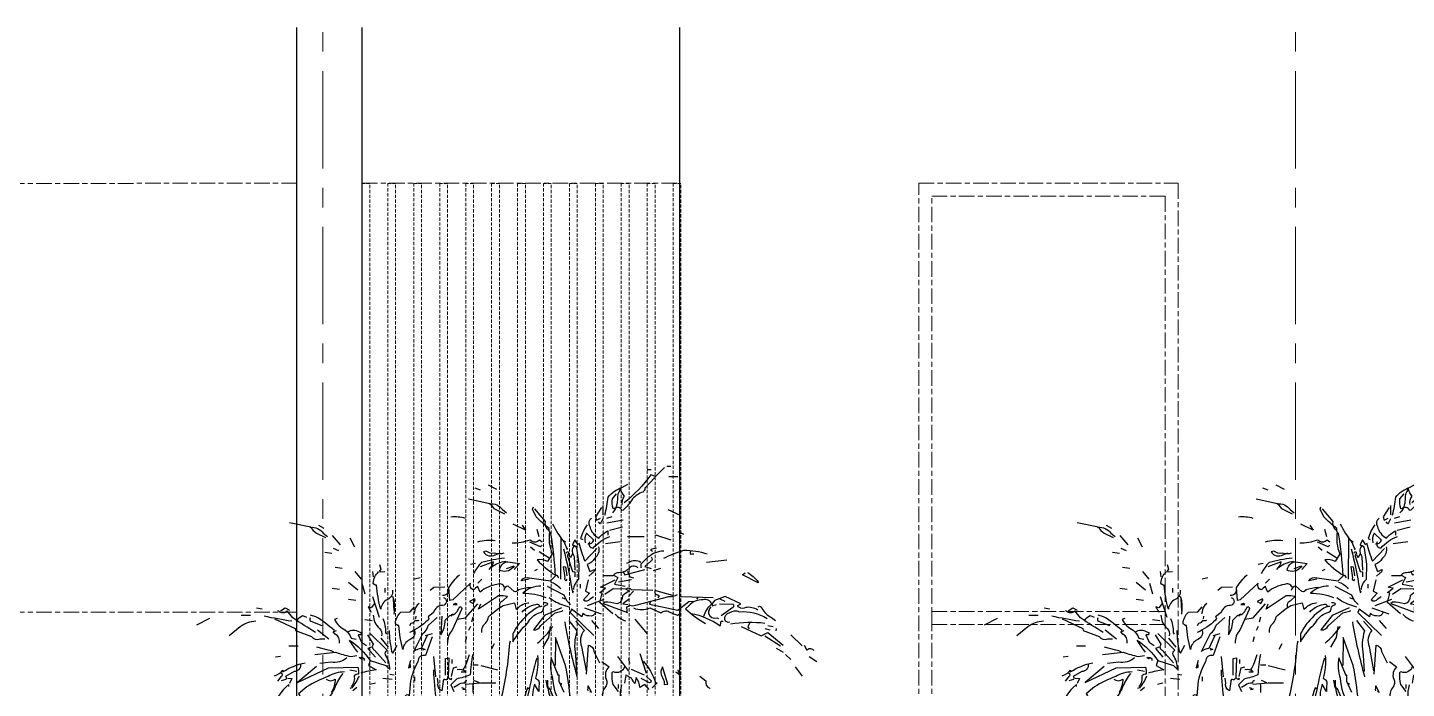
# Model space of a CAD drawing. Header units: millimetres. Extents: x -100356 to 314685, y 446 to 1273965.
# Drawn here: x 196066 to 201382, y 249140 to 251686 of the extents above; entities that cross this region are included whole.
import ezdxf
from ezdxf.xclip import XClip

# ---------------------------------------------------------------- set-up
doc = ezdxf.new("R2010")
doc.units = ezdxf.units.MM
doc.header["$XCLIPFRAME"] = 2
for name, pattern in [('20180221 BF$0$Core - tb$0$HIDDEN2', [0.1875, 0.125, -0.0625]), ('section$0$CENTER', [2, 1.25, -0.25, 0.25, -0.25]), ('section$0$Kume - Grid Line', [10.5, 6, -1.25, 2, -1.25])]:
    doc.linetypes.add(name, pattern=pattern)
for name, color, linetype, lineweight in [('@LOUVER', 35, 'Continuous', 13), ('section$0$A-_ANOT----_D', 7, 'Continuous', 5), ('section$0$NKC_TRUC', 8, 'section$0$CENTER', 13)]:
    doc.layers.add(name, color=color, linetype=linetype, lineweight=lineweight)
doc.layers.add('NAM', color=3, linetype='Continuous')
doc.layers.add('section$0$植栽2', color=74, linetype='Continuous')

# ---------------------------------------------------------------- blocks, each defined once
blk = doc.blocks.new('LOUVER HIGH')
at = {"layer": '@LOUVER', "linetype": '20180221 BF$0$Core - tb$0$HIDDEN2', "ltscale": 100}
blk.add_lwpolyline([(0, 0), (30, 0), (30, 4399.636868177564), (0, 4399.636868177564)], close=True, dxfattribs=at)
blk = doc.blocks.new('*U459')
at = {"layer": '@LOUVER', "ltscale": 0.5}
blk.add_blockref('LOUVER HIGH', (-15, -2199.818434088782), dxfattribs=at)
blk = doc.blocks.new('*U460')
at = {"layer": '@LOUVER', "color": 0, "linetype": 'ByBlock', "lineweight": -2}
for p in [(0, 0), (100, 0), (200, 0), (300, 0), (400, 0), (500, 0), (600, 0), (700, 0), (800, 0), (900, 0), (1000, 0), (1100, 0), (1200, 0)]:
    blk.add_blockref('*U459', p, dxfattribs=at)
blk = doc.blocks.new('skyvilla elevation 2')
at = {"layer": 'NAM'}
for points, elevation in [([(-11375.01083068893, -5300), (-11375.01083068899, 0)], -2.053122292980473e-06), ([(-10151.07160774665, -5300), (-10151.07160774671, 0)], -1.043736847375728e-06)]:
    blk.add_lwpolyline(points, dxfattribs=dict(at, elevation=elevation))
blk.add_lwpolyline([(-9900.409678930766, 0), (-9900.409678930708, -5300)], dxfattribs=at)
at = {"layer": 'section$0$A-_ANOT----_D', "color": 8, "linetype": 'section$0$Kume - Grid Line', "ltscale": 10}
for points in [[(-13297.70564313547, -4699.999999999942), (-13297.70564313547, -950), (-12297.70564313553, -950), (-12297.70564313547, -4699.999999999942)], [(-13247.70564313547, -4649.999999999942), (-13247.70564313547, -1000), (-12347.70564313553, -1000), (-12347.70564313547, -4649.999999999942)]]:
    blk.add_lwpolyline(points, close=True, dxfattribs=at)
at = {"layer": 'section$0$A-_ANOT----_D', "color": 8, "linetype": 'section$0$Kume - Grid Line', "ltscale": 10, "elevation": 2.522973089290733e-07}
blk.add_lwpolyline([(-12347.70564313553, -3050), (-12347.70564313553, -3000), (-13247.70564313553, -3000), (-13247.70564313553, -3050)], close=True, dxfattribs=at)
at = {"layer": 'section$0$A-_ANOT----_D', "color": 8, "linetype": 'section$0$Kume - Grid Line', "ltscale": 10}
for points, elevation in [([(-9900.409678930766, -3047.367535882629), (-7824.402007065539, -3047.367535882629)], 5.391421937420133e-07), ([(-10151.07160774665, -4699.999999999942), (-11375.01083068893, -4699.999999999942)], -1.043736847375728e-06), ([(-9900.409678930708, -4699.999999999942), (-6774.876834749361, -4699.636868177622)], 5.391421937420133e-07)]:
    blk.add_lwpolyline(points, dxfattribs=dict(at, elevation=elevation))
at = {"layer": '@LOUVER', "rotation": 180}
blk.add_blockref('*U460', (-10166.07160774671, -2499.818434088782, -1.043736847375728e-06), dxfattribs=at)
blk = doc.blocks.new('section$0$A$C5E0C7229')
for points in [[(1289.208465894626, 2396.546831316191), (1263.88472488703, 2371.223090309526), (1251.222854383232, 2375.827406856108, -0.0684967041015625), (1177.553789636062, 2298.705104697372)], [(1261.582566613273, 2367.769852898891), (1235.107746470661, 2338.992874481592, -0.2182464599609375), (1229.35235078627, 2328.63316225155, 0.1114959716796875), (1200.575372369902, 2310.215896064292, -0.081634521484375), (1175.251631362305, 2279.136759374167), (1171.798393951671, 2277.985680237289, 0.536651611328125), (1149.927890356572, 2282.58999678387), (1147.625732082815, 2283.741075920749, -0.0901641845703125), (1145.323573809059, 2310.215896064292), (1156.834365174116, 2324.028845704968)], [(1124.604149348976, 2265.323809733491, 0.04913330078125), (1133.812782440276, 2314.820212610874, -0.144622802734375), (1171.798393951671, 2341.295032755348), (1187.913501866104, 2350.503665848511)], [(1172.949473088549, 2294.10078815079, -0.236053466796875), (1178.70486877294, 2317.12237088463, -0.1339111328125), (1168.345156541036, 2337.841795344713, 6.162277221679688), (1168.345156541036, 2336.690716208766, 0.2068023681640625), (1159.136523447873, 2307.913737791467, -0.1849365234375), (1145.323573809059, 2271.079205416951)], [(749.3523507862701, 2310.215896064292), (808.0573867577477, 2297.554025560494, 0.125640869140625), (824.1724946721806, 2280.287838510114), (848.345156541036, 2268.777047143194)], [(805.7552284839912, 2298.705104697372), (806.9063076208695, 2296.402946424547, -0.2823486328125), (842.5897608585074, 2280.287838510114), (854.1005522254272, 2271.079205416951)], [(916.258825605677, 2089.208701819989), (894.3883220105781, 2084.604385273407, -0.375732421875), (917.4099047444179, 2092.661939229693), (974.9638615790172, 2084.604385273407), (988.776811217831, 2098.417334913152, 0.02618408203125), (976.1149407140329, 2214.676327719229, -0.302764892578125), (971.5106241665198, 2228.489277359906, -0.05157470703125), (935.8271709307446, 2260.719493186909), (925.467458700703, 2281.438917646992), (927.7696169744595, 2288.34539246733)], [(931.2228543832316, 2282.58999678387), (959.9998328014626, 2248.057622683111, 0.3251800537109375), (969.208465894626, 2225.036039949271)], [(256.0939335617586, 2245.25629853538), (314.7989695332362, 2232.594428031582, 0.125640869140625), (330.9140774458065, 2215.328240981202), (355.0867393165245, 2203.817449614282)], [(701.0070270448341, 2260.719493186909, -0.092926025390625), (740.1437176931067, 2257.266255776274)], [(980.7192572615459, 2241.151147862773, 0.052947998046875), (1012.949473088549, 2190.503665848511), (1021.007027044834, 2170.935320525306), (1022.158106181712, 2174.38855793501)], [(1087.769616974459, 2257.266255776274, 0.3865966796875), (1083.165300426946, 2234.244673043366, 0.227325439453125), (1108.489041434543, 2202.014457215431, -0.109771728515625), (1132.661703305261, 2221.582802539568), (1132.661703305261, 2210.072011172648)], [(1118.848753664584, 2254.964097503449, -0.069427490234375), (1111.942278843315, 2241.151147862773), (1107.337962297664, 2246.906543547164)], [(312.4968112594797, 2233.74550716846), (313.647890396358, 2231.443348894703, -0.2823486328125), (349.3313436339959, 2215.328240981202), (360.8421350009157, 2206.119607888038)], [(972.6617033052607, 2219.280644266742, 0.1434478759765625), (979.5681781246676, 2158.273450021508), (966.9063076208695, 2137.554025560494, 0.1622772216796875), (938.1293292045011, 2142.158342108007, 0.072479248046875), (989.9278903565719, 2099.568414050031), (992.2300486284657, 2099.568414050031), (996.8343651741161, 2092.661939229693)], [(1076.258825605677, 2238.848989589947, 0.0849609375), (1057.84155941935, 2200.863378079484), (1063.596955103741, 2198.561219805728)], [(1077.409904744418, 2185.89934930193, 0.3333282470703125), (1094.676091793866, 2196.259061531971), (1073.956667333783, 2215.827406856108, 0.201751708984375), (1070.503429923148, 2189.352586712565)], [(1082.014221290068, 2191.65474498539, 0.5351715087890625), (1092.37393352011, 2174.38855793501, -0.1141357421875), (1138.417098987789, 2206.618773762944)], [(774.6760917938664, 2191.65474498539, -0.12200927734375), (823.0214155353024, 2195.107982395093)], [(846.0429982691421, 2160.575608295265, -0.190887451171875), (821.8703363984241, 2160.575608295265, -0.2165985107421875), (797.6976745277061, 2166.331003977793), (790.7911997082992, 2164.028845704968, 0.403961181640625), (823.0214155353024, 2155.971291747752), (834.5322069022222, 2160.575608295265), (836.8343651741161, 2160.575608295265)], [(869.0645810029819, 2189.352586712565, 0.109771728515625), (918.5609838794335, 2197.41014066885, 0.4354705810546875), (945.035804023908, 2197.41014066885), (951.9422788433149, 2191.65474498539)], [(1010.647314814792, 2172.086399662185, -0.0265350341796875), (1033.668897548632, 2062.733881675515), (1034.819976687373, 2055.827406856108), (1037.122134959267, 2055.827406856108), (1035.971055822389, 2050.072011171716)], [(1019.855947909818, 2159.424529158387, -0.5351715087890625), (1023.309185318591, 2165.179924840915), (1025.611343592347, 2159.424529158387, 0.3333282470703125), (1022.158106181712, 2152.518054338048), (1035.971055822389, 2109.928126280072), (1041.726451504917, 2108.777047143194), (1041.726451504917, 2094.964097503449)], [(1050.935084599943, 2183.597191028173), (1041.726451504917, 2197.41014066885), (1035.971055822389, 2183.597191028173), (1039.424293233023, 2180.14395361847, 0.3587646484375), (1040.575372369902, 2151.36697520117), (1041.726451504917, 2113.381363690707)], [(1038.273214096145, 2182.446111892226, -0.3430938720703125), (1046.33076805243, 2174.38855793501), (1053.2372428737, 2130.647550741087), (1052.086163736822, 2088.057622683111, 0.201934814453125), (1038.273214096145, 2060.431723402689)], [(1053.2372428737, 2189.352586712565, 0.0282135009765625), (1069.35235078627, 2138.705104697372), (1102.733645750151, 2173.237478798132)], [(1107.337962297664, 2177.841795344713, -0.302764892578125), (1095.827170930745, 2145.61157951771, -0.2268218994140625), (1076.258825605677, 2129.496471604209), (1083.165300426946, 2109.928126280072), (1095.827170930745, 2115.683521963532, -0.3363800048828125), (1088.920696109475, 2104.172730597544), (1080.86314215319, 2097.266255776274)], [(1286.906307620869, 2166.331003977793, 0.1509246826171875), (1244.316379563825, 2150.215896064292), (1223.596955103741, 2130.647550741087), (1223.596955103741, 2120.287838510114)], [(1267.337962297664, 2174.38855793501, 0.078460693359375), (1250.071775248216, 2169.784241388428), (1255.827170930745, 2166.331003977793)], [(1286.906307620869, 2146.762658654588, -0.0399017333984375), (1342.158106181712, 2168.63316225155, -0.0870513916015625), (1406.618537835719, 2158.273450021508)], [(1360.575372369902, 2165.179924840915, 0.8728790283203125), (1365.179688917415, 2158.273450021508), (1369.784005463065, 2158.273450021508)], [(848.345156541036, 2146.762658654588, 0.032012939453125), (785.035804023908, 2135.251867287669, 0.0572052001953125), (763.1653004269465, 2104.172730597544)], [(805.7552284839912, 2115.683521963532, 0.1707916259765625), (818.4170989877894, 2136.402946424547), (781.5825666132732, 2122.58999678387)], [(851.7983939516707, 2137.554025560494, 0.151458740234375), (812.6617033052607, 2121.438917646992)], [(854.1005522254272, 2117.985680237289), (874.8199766873731, 2126.043234193574, -0.3699188232421875), (837.985444312857, 2112.230284553829), (834.5322069022222, 2113.381363690707, -0.1958770751953125), (844.8919191322639, 2131.798629877965, -0.256195068359375), (857.553789636062, 2136.402946424547), (889.7840054630651, 2131.798629877965), (874.8199766873731, 2115.683521963532)], [(1223.596955103741, 2135.251867287669, 0.310089111328125), (1190.21566013986, 2134.10078815079), (1184.460264455469, 2131.798629877965)], [(1252.37393352011, 2150.215896064292, -0.5351715087890625), (1250.071775248216, 2137.554025560494), (1235.107746470661, 2123.741075920749), (1252.37393352011, 2117.985680237289)], [(539.6838304902776, 2058.439357351388, -0.3620452880859375), (525.8708808496012, 2033.115616343792, 0.252105712890625), (507.4536146614118, 2006.640796200249, -0.0492706298828125), (495.9428232963546, 2072.252306991133, -0.2769775390625), (486.7341902031912, 2078.007702675524, -0.193817138671875), (501.6982189788832, 2109.086839365649), (518.531255956681, 2109.851977410603)], [(848.345156541036, 2067.338198223028, 0.4337310791015625), (827.6257320828154, 2074.244673043366, 0.1495819091796875), (781.5825666132732, 2053.525248582351, -0.109771728515625), (774.6760917938664, 2069.640356496784, -0.0827484130859375), (762.0142212900682, 2059.280644266742, -0.3699188232421875), (755.1077464706614, 2077.697910453069), (705.6113435923471, 2031.65474498539), (697.553789636062, 2030.503665848511), (695.2516313623055, 2066.187119086149, -0.0665435791015625), (724.0286097786739, 2100.719493186909)], [(1019.855947909818, 2089.208701819989), (1017.553789636062, 2084.604385273407, -0.4141998291015625), (1015.251631362305, 2092.661939229693), (1010.647314814792, 2123.741075920749), (1016.402710499184, 2122.58999678387), (1019.855947909818, 2098.417334913152)], [(1215.539401147456, 2120.287838510114, 0.492645263671875), (1190.21566013986, 2116.834601100411, -0.1778564453125), (1159.136523447873, 2106.474888870369, 0.158416748046875), (1146.474652944074, 2098.417334913152), (1122.301991075219, 2098.417334913152)], [(1517.122134959267, 2107.625968006316, -0.108856201171875), (1547.050192512514, 2081.151147862773), (1547.050192512514, 2078.848989589947), (1503.309185318591, 2100.719493186909), (1511.366739274876, 2106.474888870369)], [(694.1005522254272, 2059.280644266742, -0.48321533203125), (677.985444312857, 2044.316615489188)], [(919.7120630181744, 2066.187119086149, 0.0461883544921875), (886.3307680524304, 2059.280644266742, -0.4141998291015625), (874.8199766873731, 2054.676327719229), (858.7048687729402, 2069.640356496784, 0.3333282470703125), (846.0429982691421, 2058.129565129864)], [(948.4890414345427, 2069.640356496784, 0.19781494140625), (898.9926385562285, 2050.072011171716, -0.1025238037109375), (962.3019910752191, 2038.561219805728)], [(976.1149407140329, 2081.151147862773, -0.12469482421875), (1000.287602584751, 2066.187119086149), (1002.589760858507, 2062.733881675515)], [(1078.560983879433, 2086.906543547164), (1071.654509060027, 2055.827406856108), (1082.014221290068, 2050.072011171716), (1065.899113375635, 2031.65474498539, 0.4141998291015625), (1084.316379563825, 2035.107982395093), (1093.525012656988, 2040.863378079484)], [(1146.474652944074, 1993.669133474927), (1110.791199708299, 2024.748270165052), (1117.697674527706, 2050.072011171716), (1110.791199708299, 2052.374169445473), (1126.906307620869, 2063.884960812393, -0.05157470703125), (1113.093357982056, 2067.338198223028), (1153.381127765344, 2086.906543547164)], [(1182.158106181712, 2061.582802539568), (1192.517818413617, 2055.827406856108, 0.06829833984375), (1172.949473088549, 2043.16553635231, -0.4006500244140625), (1157.985444312857, 2021.295032755348, 0.0631256103515625), (1124.604149348976, 2025.89934930193), (1119.999832801463, 2022.446111892226), (1186.762422729225, 1997.12237088463, -0.062255859375), (1185.611343592347, 2013.237478798132, 0.236053466796875), (1192.517818413617, 2017.841795344713, 0.2677764892578125), (1209.784005463065, 2017.841795344713), (1300.719257261546, 2040.863378079484, 0.1251983642578125), (1324.891919132264, 2046.618773762944)], [(1256.978250067623, 2058.129565129864), (1198.273214096145, 2059.280644266742, 0.4141998291015625), (1182.158106181712, 2061.582802539568), (1147.625732082815, 2062.733881675515), (1124.604149348976, 2046.618773762944)], [(1312.230048628466, 2044.316615489188), (1262.733645750151, 2058.129565129864, 0.514617919921875), (1270.791199708299, 2045.467694626066), (1274.244437117071, 2043.16553635231), (1270.791199708299, 2037.41014066885)], [(544.4602644554689, 1992.518054338048, 0.06109619140625), (544.4602644554689, 2030.503665848511), (541.0070270448341, 2040.863378079484)], [(600.86314215319, 1947.625968006316, -0.3620452880859375), (587.0501925125136, 1922.302226999651, 0.252105712890625), (568.6329263261869, 1895.827406856108, -0.0492706298828125), (557.122134959267, 1961.438917646992, -0.2769775390625), (547.9135018661036, 1967.194313330452, -0.193817138671875), (562.8775306436582, 1998.273450021508), (588.2012716493919, 1999.424529158387), (600.86314215319, 2013.237478798132)], [(680.2876025847509, 2038.561219805728, -0.8389739990234375), (677.985444312857, 2016.690716208766, 0.3312530517578125), (652.6617033052607, 1997.12237088463), (637.6976745277061, 1985.61157951771, -0.5), (637.6976745277061, 1976.402946424547, -0.07257080078125), (587.0501925125136, 1941.870572323787)], [(613.5250126569881, 2022.446111892226, 0.259124755859375), (600.86314215319, 1998.273450021508), (598.5609838794335, 1993.669133474927)], [(675.6832860391005, 1986.762658654588), (673.381127765344, 1936.115176640327, 0.151702880859375), (684.8919191322639, 1976.402946424547), (698.7048687729402, 1990.215896064292), (702.1581061817124, 1987.913737791467), (704.4602644554689, 1993.669133474927), (706.7624227292254, 1990.215896064292, 0.1512908935546875), (725.1796889174148, 2013.237478798132, -0.6180267333984375), (729.7840054630651, 2005.179924840915), (704.4602644554689, 1948.777047143194, 0.2110748291015625), (691.7983939516707, 1913.093593906488)], [(835.6832860391005, 2012.086399662185), (835.6832860391005, 2018.992874481592, -0.3187713623046875), (844.8919191322639, 2030.503665848511), (856.4027104991837, 2040.863378079484, 0.0990142822265625), (832.2300486284657, 2043.16553635231), (776.9782500676229, 2006.331003977793), (782.7336457501515, 2021.295032755348)], [(786.1868831607862, 1941.870572323787, -0.2539215087890625), (796.5465953908279, 1968.34539246733, 0.1339111328125), (804.6041493489756, 1985.61157951771, -0.048828125), (844.8919191322639, 2016.690716208766), (875.9710558223887, 2023.597191028173), (880.5753723699017, 2005.179924840915, -0.2008514404296875), (913.9566673337831, 2023.597191028173), (915.1077464706614, 2023.597191028173)], [(942.7336457501515, 2013.237478798132, 0.084747314453125), (892.0861637368216, 1970.647550741087, 0.084747314453125), (871.3667392748757, 1937.266255776274), (871.3667392748757, 1916.546831316191, -0.070892333984375), (912.8055881969049, 1968.34539246733, -0.2125244140625), (943.8847248870297, 1995.971291747752, 0.40179443359375), (956.5465953908279, 2013.237478798132, -0.062255859375), (968.0573867577477, 2020.14395361847, 0.302764892578125), (959.9998328014626, 2023.597191028173), (956.5465953908279, 2023.597191028173)], [(896.690480282472, 1998.273450021508, -0.176788330078125), (934.6760917938664, 2018.992874481592, -0.4141998291015625), (943.8847248870297, 2017.841795344713, 0.7207489013671875), (949.640120571421, 2014.38855793501), (951.9422788433149, 2014.38855793501)], [(971.5106241665198, 2038.561219805728, 0.1041107177734375), (1011.798393951671, 2017.841795344713), (1025.611343592347, 2013.237478798132)], [(1545.899113375635, 2004.028845704968, 0.1813201904296875), (1512.517818413617, 2010.935320525306, -0.2677764892578125), (1495.251631362305, 2010.935320525306, -0.3333282470703125), (1490.647314814792, 2016.690716208766), (1498.70486877294, 2021.295032755348), (1456.114940714033, 2040.863378079484), (1426.186883160786, 2030.503665848511), (1419.280408341379, 2020.14395361847, 0.4141998291015625), (1395.107746470661, 2031.65474498539, 0.2540283203125), (1355.971055822389, 2015.539637071888), (1346.762422729225, 2007.482083114672, 0.060638427734375), (1402.014221290068, 1967.194313330452)], [(1397.409904744418, 1986.762658654588, -0.1357421875), (1418.129329204501, 2020.14395361847), (1420.431487478258, 2018.992874481592), (1420.431487478258, 2015.539637071888), (1431.942278843315, 2018.992874481592)], [(1416.978250067623, 2013.237478798132, 0.1846466064453125), (1410.071775248216, 1994.820212610874, 0.3977203369140625), (1433.093357982056, 1982.158342108007), (1437.697674527706, 1981.007262971129)], [(1439.999832801463, 2021.295032755348), (1476.834365174116, 2020.14395361847, -0.5), (1476.834365174116, 2010.935320525306), (1444.604149348976, 1987.913737791467)], [(1547.050192512514, 2013.237478798132, -0.5661773681640625), (1557.409904744418, 2008.63316225155, 0.15960693359375), (1583.88472488703, 1983.309421244885), (1594.244437117071, 1975.251867287669)], [(262.4458759668632, 1972.949709013912, -0.0106964111328125), (186.4746529440745, 1986.762658654588)], [(215.2516313623055, 1979.85618383425), (271.6545090600266, 1953.381363690707), (272.8055881969049, 1947.625968006316), (316.5465953908279, 1931.510860093746, 0.3699188232421875), (340.7192572615459, 1924.604385273407), (353.381127765344, 1924.604385273407)], [(328.0573867577477, 1941.870572323787, -0.0038604736328125), (265.8991133756354, 1982.158342108007), (249.7840054630651, 2001.726687432143, -0.4490509033203125), (226.7624227292254, 2000.575608295265), (224.4602644554689, 2001.726687432143)], [(277.4099047444179, 1975.251867287669, -0.13275146484375), (292.3739335201099, 1989.064816928345), (302.7336457501515, 1984.460500380832)], [(313.0933579820557, 1982.158342108007, 0.4759674072265625), (315.3955162539496, 1972.949709013912), (345.3235738090589, 1961.438917646992)], [(393.6688975486322, 1913.093593906488, 0.3620452880859375), (382.1581061817124, 1937.266255776274), (376.4027104991837, 1944.172730597544), (379.8559479098185, 1947.625968006316, 0.0363616943359375), (329.208465894626, 1985.61157951771), (314.2444371170714, 1990.215896064292)], [(387.9135018661036, 1981.007262971129), (379.8559479098185, 1977.554025560494, 0.1513519287109375), (410.9350845999434, 1948.777047143194, -0.1101837158203125), (425.8991133756354, 1926.906543547164), (439.7120630181744, 1923.453306136529)], [(486.9063076208695, 1990.215896064292, 0.211700439453125), (504.1724946721806, 1953.381363690707, -0.259124755859375), (509.9278903565719, 1932.661939229693)], [(513.381127765344, 1981.007262971129, -0.1141357421875), (520.2876025847509, 1941.870572323787), (523.7408399953856, 1937.266255776274)], [(612.3739335201099, 1975.251867287669, -0.224853515625), (602.0142212900682, 1975.251867287669, -0.267303466796875), (590.5034299231484, 1967.194313330452), (587.0501925125136, 1960.287838510114)], [(635.3955162539496, 1933.813018366571), (619.2804083413794, 1898.129565129864, 0.1452178955078125), (598.5609838794335, 1890.072011171716), (623.8847248870297, 1939.568414050031, 0.1783447265625), (638.8487536645844, 1962.58999678387), (663.0214155353024, 1983.309421244885)], [(1004.891919132264, 2009.784241388428), (958.8487536645844, 1989.064816928345), (927.7696169744595, 1949.928126280072, 0.35076904296875), (948.4890414345427, 1961.438917646992), (987.6257320828154, 1995.971291747752), (1006.042998269142, 2000.575608295265), (1009.496235679777, 2002.87776656809)], [(1025.611343592347, 1975.251867287669), (1047.481847189309, 1946.474888870369, 0.1243896484375), (1044.028609778674, 1879.712298942606), (1046.33076805243, 1834.820212610874)], [(1099.280408341379, 1998.273450021508, -0.4056243896484375), (1080.86314215319, 1987.913737791467, -0.2114105224609375), (1063.596955103741, 1994.820212610874), (1061.294796829985, 1985.61157951771), (1032.517818413617, 2006.331003977793), (1029.064581002982, 1997.12237088463), (1094.676091793866, 1933.813018366571)], [(1153.381127765344, 1992.518054338048, 0.1319122314453125), (1182.158106181712, 1974.10078815079)], [(1204.028609778674, 2009.784241388428, 0.2052459716796875), (1248.920696109475, 2009.784241388428), (1278.848753664584, 1995.971291747752, -0.3926849365234375), (1305.323573809059, 1997.12237088463), (1324.891919132264, 1990.215896064292), (1335.251631362305, 1995.971291747752)], [(1361.726451504917, 1994.820212610874, -0.1109619140625), (1442.301991075219, 1960.287838510114, 0.05157470703125), (1444.604149348976, 1972.949709013912), (1450.359545031504, 1972.949709013912)], [(1468.776811217831, 1970.647550741087, -0.4062042236328125), (1454.963861579017, 1977.554025560494, -0.4009552001953125), (1468.776811217831, 1997.12237088463, -0.2730712890625), (1495.251631362305, 1999.424529158387, -0.1500396728515625), (1571.222854383232, 1981.007262971129)], [(163.4530702102347, 1972.949709013912, 0.1610260009765625), (120.86314215319, 1957.985680237289), (89.78400546306511, 1932.661939229693)], [(416.690480282472, 1944.172730597544, -0.296661376953125), (447.7696169744595, 1944.172730597544), (453.5250126569881, 1941.870572323787), (452.3739335201099, 1936.115176640327), (445.467458700703, 1936.115176640327), (454.6760917938664, 1915.395752179313), (468.4890414345427, 1906.187119086149)], [(444.3163795638247, 1887.769852898891, -0.0133209228515625), (421.294796829985, 1921.151147862773, -0.0916290283203125), (478.8487536645844, 1864.748270165052), (521.4386817216291, 1850.935320525306), (532.949473088549, 1840.575608295265, 0.14617919921875), (520.2876025847509, 1880.863378079484, -0.302764892578125), (524.8919191322639, 1893.525248582351), (478.8487536645844, 1939.568414050031)], [(530.6473148147925, 1947.625968006316, 0.0442047119140625), (537.553789636062, 1890.072011171716), (541.0070270448341, 1885.467694626066), (552.5178184136166, 1907.338198223028)], [(939.2804083413794, 1913.093593906488, 0.06182861328125), (981.8703363984241, 1959.136759374167)], [(1014.100552225427, 1971.798629877965, 0.0252532958984375), (1047.481847189309, 1822.158342108007), (1047.481847189309, 1819.85618383425)], [(1045.179688917415, 1972.949709013912), (1068.201271649392, 1947.625968006316, 0.289337158203125), (1060.143717693107, 1903.884960812393), (1072.805588196905, 1837.12237088463)], [(1565.467458700703, 1967.194313330452, 0.072113037109375), (1471.078969491587, 1964.892155057627)], [(378.7048687729402, 1887.769852898891, 0.1622772216796875), (362.5897608585074, 1893.525248582351), (331.5106241665198, 1901.582802539568)], [(470.7911997082992, 1936.115176640327), (486.9063076208695, 1909.640356496784, 0.507781982421875), (490.3595450315042, 1893.525248582351), (521.4386817216291, 1858.992874481592)], [(649.208465894626, 1930.359780956867), (630.7911997082992, 1878.561219805728, 0.50921630859375), (610.071775248216, 1862.446111892226, 0.0609283447265625), (589.3523507862701, 1809.496471604209), (585.8991133756354, 1768.057622683111, 0.4490509033203125), (575.5394011474564, 1768.057622683111, 0.259124755859375), (569.7840054630651, 1742.733881675515, 0.04534912109375), (572.0861637368216, 1693.237478798132, 0.0293731689453125), (578.9926385562285, 1678.273450021508, 0.04180908203125), (587.0501925125136, 1754.244673043366)], [(736.690480282472, 11.51086009374558, 0.007598876953125), (753.9566673337831, 101.2950327553481, -0.016937255859375), (756.258825605677, 239.4245291583866, 0.0710601806640625), (764.3163795638247, 349.9281262800723), (765.467458700703, 437.4101406688496), (787.3379622976645, 490.3597809568673, -0.0243682861328125), (795.3955162539496, 634.2446730433658, 0.062652587890625), (809.208465894626, 785.0360399492711, -0.0713958740234375), (819.5681781246676, 831.0792054169506, -0.05792236328125), (818.4170989877894, 931.223090309526), (837.985444312857, 1098.129565129864, 0.31549072265625), (844.8919191322639, 1125.755464410286, -0.0827484130859375), (849.4962356797769, 1182.158342108007, 0.0267181396484375), (864.4602644554689, 1314.532442827585), (863.3091853185906, 1440.000068725894, -0.1204376220703125), (839.1365234478726, 1521.726687432143, -0.0990142822265625), (833.381127765344, 1578.129565129864, 0.1025238037109375), (840.2876025847509, 1692.086399662185, -0.0529327392578125), (839.1365234478726, 1757.697910453069, 0.0395355224609375), (863.3091853185906, 1913.093593906488), (864.4602644554689, 1918.848989589947)], [(1012.949473088549, 1777.266255776274), (999.1365234478726, 1807.194313330452), (999.1365234478726, 1825.61157951771), (996.8343651741161, 1823.309421244885), (977.2660198509111, 1872.805824122268, 0.143585205078125), (980.7192572615459, 1816.402946424547, 0.1240081787109375), (1004.891919132264, 1740.431723402689, 0.05194091796875), (1023.309185318591, 1705.89934930193), (1030.21566013986, 1702.446111892226), (1017.553789636062, 1756.546831316191, 0.0827484130859375), (1030.21566013986, 1755.395752179313, 0.025299072265625), (1016.402710499184, 1850.935320525306), (988.776811217831, 1928.057622683111), (987.6257320828154, 1850.935320525306)], [(1073.956667333783, 1827.913737791467), (1079.712063018174, 1907.338198223028, -0.3540191650390625), (1094.676091793866, 1890.072011171716), (1109.640120571421, 1858.992874481592)], [(1673.668897548632, 1907.338198223028), (1680.575372369902, 1893.525248582351, -0.531341552734375), (1700.143717693107, 1892.374169445473)], [(325.7552284839912, 1882.014457215431), (383.3091853185906, 1887.769852898891, 0.0232391357421875), (424.7480342406197, 1876.259061531971), (442.0142212900682, 1878.561219805728)], [(414.3883220105781, 1872.805824122268, -0.2193603515625), (370.6473148147925, 1860.14395361847), (339.5681781246676, 1856.690716208766)], [(447.7696169744595, 1873.956903259146), (454.6760917938664, 1869.352586712565), (453.5250126569881, 1873.956903259146, -0.602081298828125), (461.5825666132732, 1864.748270165052)], [(478.8487536645844, 1864.748270165052), (474.2444371170714, 1850.935320525306), (494.9638615790172, 1839.424529158387, 0.057220458984375), (452.3739335201099, 1830.215896064292)], [(760.86314215319, 1882.014457215431, 0.0377655029296875), (753.9566673337831, 1825.61157951771, -0.04718017578125), (715.9710558223887, 1814.10078815079), (701.0070270448341, 1797.985680237289), (709.0645810029819, 1779.568414050031)], [(734.3883220105781, 1839.424529158387, 0.07904052734375), (751.6545090600266, 1882.014457215431)], [(936.9782500676229, 1871.65474498539, 0.0249176025390625), (916.258825605677, 1784.172730597544), (893.2372428736999, 1693.237478798132)], [(939.2804083413794, 1878.561219805728, -0.09527587890625), (933.5250126569881, 1816.402946424547, -0.453765869140625), (942.7336457501515, 1795.683521964464), (942.7336457501515, 1779.568414050031), (931.2228543832316, 1800.287838510114, 0.173004150390625), (930.071775248216, 1740.431723402689, 0.0641937255859375), (939.2804083413794, 1702.446111892226), (942.7336457501515, 1701.295032755348, 0.155242919921875), (950.7911997082992, 1677.12237088463), (970.3595450315042, 1626.474888870369, -0.1886749267578125), (953.0933579820557, 1635.683521964464), (939.2804083413794, 1690.935320525306), (940.4314874782576, 1695.539637071888)], [(1116.546595390828, 1862.446111892226), (1136.114940714033, 1847.482083114672, 0.3170623779296875), (1128.057386757748, 1814.10078815079, -0.322540283203125), (1124.604149348976, 1789.928126280072, 0.2862091064453125), (1119.999832801463, 1758.848989589947, -0.2433013916015625), (1119.999832801463, 1730.072011171716, 0.1667938232421875), (1109.640120571421, 1684.028845704968), (1090.071775248216, 1662.158342108007), (1087.769616974459, 1632.230284553829), (1082.014221290068, 1631.079205416951, 0.267303466796875), (1077.409904744418, 1597.697910453069), (1078.560983879433, 1591.942514769609)], [(1230.503429923148, 1863.597191028173, -0.0958099365234375), (1263.88472488703, 1804.892155057627), (1268.489041434543, 1803.741075920749), (1254.676091793866, 1789.928126280072)], [(215.2516313623055, 1823.309421244885, 0.1282806396484375), (238.2732140961452, 1838.273450021508), (237.122134959267, 1833.669133474927, -0.0827484130859375), (299.2804083413794, 1858.992874481592)], [(232.5178184136166, 1831.36697520117, -0.6180267333984375), (232.5178184136166, 1819.85618383425), (223.3091853185906, 1808.34539246733)], [(286.6185378357186, 1855.539637071888, -0.459930419921875), (269.3523507862701, 1834.820212610874), (245.1796889174148, 1821.007262971129, -0.4423675537109375), (246.3307680524304, 1812.949709013912), (233.6688975486322, 1809.496471604209)], [(407.4818471893086, 1833.669133474927, 0.1364288330078125), (362.5897608585074, 1821.007262971129, 0.05517578125), (303.8847248870297, 1792.230284553829), (280.86314215319, 1773.813018366571), (284.3163795638247, 1769.208701819989), (248.6329263261869, 1713.956903259146)], [(330.3595450315042, 1848.63316225155), (278.5609838794335, 1804.892155057627), (363.7408399953856, 1845.179924840915), (444.3163795638247, 1846.331003977793, -0.0990142822265625), (446.6185378357186, 1827.913737791467, 0.1339111328125), (433.9566673337831, 1823.309421244885, -0.252105712890625), (425.8991133756354, 1793.381363690707)], [(402.8775306436582, 1829.064816928345, 0.062255859375), (382.1581061817124, 1793.381363690707, -0.062255859375), (367.1940774060204, 1766.906543547164), (368.345156541036, 1764.604385273407), (369.4962356797769, 1768.057622683111), (362.5897608585074, 1754.244673043366)], [(652.6617033052607, 1839.424529158387, 0.0336456298828125), (660.7192572615459, 1753.093593906488, 0.105926513671875), (656.1149407140329, 1732.374169445473, -0.146087646484375), (680.2876025847509, 1690.935320525306)], [(728.6329263261869, 1833.669133474927), (741.294796829985, 1833.669133474927, 0.2867889404296875), (718.2732140961452, 1839.424529158387)], [(1178.70486877294, 1847.482083114672, -0.4398956298828125), (1148.776811217831, 1833.669133474927, 0.4141998291015625), (1144.172494672181, 1831.36697520117, 0.0764617919921875), (1146.474652944074, 1799.136759374167), (1161.438681721629, 1779.568414050031)], [(1246.618537835719, 1785.323809733491), (1235.107746470661, 1799.136759374167), (1221.294796829985, 1791.079205416951, 0.123870849609375), (1210.935084599943, 1818.705104697372), (1207.481847189309, 1801.438917646992, -0.078460693359375), (1198.273214096145, 1816.402946424547), (1182.158106181712, 1824.460500380832), (1178.70486877294, 1802.58999678387)], [(1283.453070210235, 1846.331003977793, 0.345184326171875), (1284.604149348976, 1816.402946424547, -0.1813201904296875), (1288.057386757748, 1799.136759374167), (1298.417098987789, 1800.287838510114), (1283.453070210235, 1847.482083114672)], [(1319.136523447873, 1833.669133474927, -0.236053466796875), (1331.798393951671, 1822.158342108007), (1329.496235679777, 1821.007262971129)], [(254.3883220105781, 1793.381363690707), (254.3883220105781, 1799.136759374167, 0.13958740234375), (207.1940774060204, 1728.92093203577, 0.08917236328125), (191.0789694915875, 1682.87776656809)], [(356.8343651741161, 1814.10078815079, 0.366302490234375), (382.1581061817124, 1814.10078815079, -0.1297454833984375), (371.7983939516707, 1777.266255776274), (372.949473088549, 1778.417334913152)], [(447.7696169744595, 1822.158342108007, -0.0578460693359375), (428.2012716493919, 1789.928126280072), (422.4458759668632, 1787.625968006316)], [(690.6473148147925, 1817.554025560494, -0.5351715087890625), (687.1940774060204, 1811.798629877965, 0.740936279296875), (679.1365234478726, 1807.194313330452), (675.6832860391005, 1781.870572323787, -0.3620452880859375), (665.3235738090589, 1803.741075920749), (664.1724946721806, 1816.402946424547)], [(744.7480342406197, 1809.496471604209, 0.459930419921875), (738.9926385562285, 1802.58999678387, 0.259124755859375), (719.4242932330235, 1796.834601101342), (709.0645810029819, 1791.079205416951)], [(824.1724946721806, 1802.58999678387, 0.0415802001953125), (740.1437176931067, 1799.136759374167)], [(911.6545090600266, 1789.928126280072), (915.1077464706614, 1787.625968006316), (911.6545090600266, 1789.928126280072, 0.025787353515625), (888.6329263261869, 1707.050428438808), (892.0861637368216, 1686.331003977793), (890.9350845999434, 1682.87776656809)], [(962.3019910752191, 1810.647550741087), (965.7552284839912, 1791.079205416951), (971.5106241665198, 1789.928126280072), (1009.496235679777, 1702.446111892226, -0.659393310546875), (999.1365234478726, 1704.748270165052, -0.1158294677734375), (976.1149407140329, 1758.848989589947, -0.1118621826171875), (968.0573867577477, 1810.647550741087)], [(1086.618537835719, 1779.568414050031), (1083.165300426946, 1779.568414050031), (1087.769616974459, 1778.417334913152), (1078.560983879433, 1795.683521964464, 0.0710601806640625), (1077.409904744418, 1781.870572323787)], [(1170.647314814792, 1797.985680237289, 0.105926513671875), (1167.19407740602, 1762.302226999651), (1167.19407740602, 1760.000068725894)], [(1238.560983879433, 1822.158342108007), (1252.37393352011, 1809.496471604209, -0.3430938720703125), (1247.769616974459, 1803.741075920749), (1224.74803424062, 1815.251867287669)], [(1385.899113375635, 1822.158342108007), (1403.165300426946, 1809.496471604209, 0.4141998291015625), (1413.525012656988, 1788.777047143194), (1414.676091793866, 1787.625968006316)]]:
    blk.add_lwpolyline(points, format="xyb")
for points in [[(1294.963861579017, 2400.000068725894), (1306.474652944074, 2400.000068725894)], [(1240.86314215319, 2390.791435632731), (1252.37393352011, 2390.791435632731)], [(1300.719257261546, 2371.223090309526), (1326.042998269142, 2371.223090309526)], [(766.6185378357186, 2340.14395361847), (781.5825666132732, 2334.38855793501)], [(803.4530702102347, 2348.201507575686), (826.4746529440745, 2336.690716208766)], [(1115.39551625395, 2286.043234193574), (1099.280408341379, 2260.719493186909), (1101.582566613273, 2251.510860093746), (1113.093357982056, 2257.266255776274)], [(1118.848753664584, 2291.798629877965), (1118.848753664584, 2266.474888870369)], [(1298.417098987789, 2280.287838510114), (1331.798393951671, 2265.323809733491)], [(1144.172494672181, 2260.719493186909), (1129.208465894626, 2256.115176640327)], [(1175.251631362305, 2251.510860093746), (1130.359545031504, 2243.453306136529)], [(336.1149407140329, 2237.697910453069), (351.0789694915875, 2229.640356496784)], [(374.1005522254272, 2208.92093203577), (395.9710558223887, 2183.597191028173)], [(422.4458759668632, 2203.16553635231), (435.1077464706614, 2177.841795344713)], [(896.690480282472, 2237.697910453069), (905.8991133756354, 2223.884960812393), (872.5178184136166, 2240.000068725894)], [(936.9782500676229, 2226.187119086149), (942.7336457501515, 2206.618773762944)], [(1172.949473088549, 2231.942514769609), (1137.266019850911, 2222.733881675515)], [(1186.762422729225, 2206.618773762944), (1232.805588196905, 2206.618773762944)], [(1263.88472488703, 2211.223090309526), (1306.474652944074, 2197.41014066885)], [(1326.042998269142, 2220.431723402689), (1341.007027044834, 2212.374169445473)], [(376.4027104991837, 2174.38855793501), (391.3667392748757, 2167.482083114672)], [(917.4099047444179, 2191.65474498539), (946.1868831607862, 2178.992874481592), (951.9422788433149, 2182.446111892226)], [(919.7120630181744, 2177.841795344713), (931.2228543832316, 2168.63316225155)], [(1003.740839995386, 2202.014457215431), (1002.589760858507, 2089.208701819989)], [(1010.647314814792, 2195.107982395093), (1016.402710499184, 2191.65474498539), (1012.949473088549, 2193.956903259146)], [(1167.19407740602, 2191.65474498539), (1126.906307620869, 2185.89934930193)], [(353.4825704134419, 2163.159912012394), (373.0509157385095, 2160.857753739569)], [(504.1724946721806, 2129.496471604209), (507.6257320828154, 2116.834601100411), (504.1724946721806, 2111.079205416951)], [(768.9206961094751, 2131.798629877965), (755.1077464706614, 2129.496471604209)], [(971.5106241665198, 2146.762658654588), (943.8847248870297, 2164.028845704968)], [(1035.971055822389, 2159.424529158387), (1030.21566013986, 2147.913737791467), (1026.762422729225, 2155.971291747752)], [(1460.719257261546, 2141.007262971129), (1404.316379563825, 2135.251867287669)], [(381.5980431865319, 2121.951452115427), (401.1663885097369, 2119.64929384167)], [(436.258825605677, 2109.928126280072), (453.5250126569881, 2089.208701819989)], [(484.6041493489756, 2109.928126280072), (486.9063076208695, 2094.964097503449)], [(615.8271709307446, 2092.661939229693), (600.86314215319, 2089.208701819989)], [(786.1868831607862, 2089.208701819989), (774.6760917938664, 2077.697910453069)], [(938.1293292045011, 2115.683521963532), (931.2228543832316, 2112.230284553829)], [(1148.776811217831, 2099.568414050031), (1160.287602584751, 2093.813018366571), (1151.078969491587, 2075.395752179313), (1181.007027044834, 2069.640356496784)], [(1175.251631362305, 2108.777047143194), (1179.855947909818, 2100.719493186909), (1235.107746470661, 2115.683521963532)], [(1186.762422729225, 2111.079205416951), (1193.668897548632, 2094.964097503449), (1204.028609778674, 2092.661939229693)], [(1277.697674527706, 2117.985680237289), (1258.129329204501, 2112.230284553829)], [(374.1005522254272, 2063.884960812393), (393.6688975486322, 2061.582802539568)], [(418.9926385562285, 2081.151147862773), (444.3163795638247, 2059.280644266742)], [(455.8271709307446, 2077.697910453069), (463.8847248870297, 2048.92093203577)], [(519.1365234478726, 2063.884960812393), (519.1365234478726, 2052.374169445473)], [(683.7408399953856, 2067.338198223028), (653.8127824402764, 2066.187119086149), (643.4530702102347, 2058.129565129864)], [(965.7552284839912, 2069.640356496784), (1011.798393951671, 2045.467694626066), (1018.70486877294, 2030.503665848511), (1030.21566013986, 2018.992874481592)], [(1056.690480282472, 2075.395752179313), (1056.690480282472, 2063.884960812393)], [(1198.273214096145, 2086.906543547164), (1162.589760858507, 2081.151147862773)], [(1204.028609778674, 2055.827406856108), (1190.21566013986, 2040.863378079484)], [(419.0853402129724, 2033.915135963696), (438.6536855361774, 2031.61297768994)], [(490.3595450315042, 2022.446111892226), (481.1509119383409, 2009.784241388428), (473.0933579820557, 2013.237478798132), (481.1509119383409, 1998.273450021508)], [(484.6041493489756, 2040.863378079484), (503.0214155353024, 1984.460500380832)], [(542.1581061817124, 2035.107982395093), (543.3091853185906, 2002.87776656809)], [(709.0645810029819, 2018.992874481592), (718.2732140961452, 2018.992874481592), (713.6688975486322, 2022.446111892226), (706.7624227292254, 2018.992874481592), (709.0645810029819, 2018.992874481592)], [(718.2732140961452, 1978.705104697372), (741.294796829985, 1982.158342108007), (774.6760917938664, 2021.295032755348)], [(766.6185378357186, 2035.107982395093), (751.6545090600266, 2027.050428438808), (762.0142212900682, 2022.446111892226), (768.9206961094751, 2032.805824122268)], [(1015.251631362305, 2033.956903259146), (1007.19407740602, 2037.41014066885)], [(1122.301991075219, 2032.805824122268), (1076.258825605677, 2015.539637071888)], [(1192.517818413617, 2035.107982395093), (1174.100552225427, 2021.295032755348), (1187.913501866104, 2018.992874481592)], [(1250.071775248216, 2028.201507575686), (1247.769616974459, 2020.14395361847), (1326.042998269142, 2004.028845704968), (1355.971055822389, 2027.050428438808), (1367.481847189309, 2028.201507575686)], [(1335.251631362305, 2040.863378079484), (1422.733645750151, 2038.561219805728)], [(1381.294796829985, 2039.712298942606), (1376.690480282472, 2033.956903259146)], [(1441.150911938341, 2035.107982395093), (1454.963861579017, 2028.201507575686)], [(35.68328603910049, 1981.007262971129), (-0.0001671985373832285, 1962.58999678387)], [(123.1653004269465, 1990.215896064292), (148.4890414345427, 1990.215896064292)], [(165.7552284839912, 2009.784241388428), (180.7192572615459, 2007.482083114672)], [(231.3667392748757, 2001.726687432143), (244.0286097786739, 2009.784241388428), (256.690480282472, 2004.028845704968)], [(464.0701282023801, 1977.721724224153), (483.6384735255851, 1975.419565950397)], [(604.3163795638247, 1986.762658654588), (603.1653004269465, 1979.85618383425)], [(760.86314215319, 1984.460500380832), (757.4099047444179, 1970.647550741087)], [(1068.201271649392, 2009.784241388428), (1114.244437117071, 1993.669133474927)], [(1087.769616974459, 1975.251867287669), (1107.337962297664, 1953.381363690707)], [(1207.481847189309, 1978.705104697372), (1240.86314215319, 1938.417334913152)], [(333.8127824402764, 1949.928126280072), (364.8919191322639, 1924.604385273407)], [(378.7048687729402, 1945.323809733491), (385.6113435923471, 1947.625968006316)], [(649.208465894626, 1938.417334913152), (629.640120571421, 1932.661939229693)], [(755.1077464706614, 1959.136759374167), (749.3523507862701, 1947.625968006316)], [(973.8127824402764, 1959.136759374167), (969.208465894626, 1928.057622683111), (954.2444371170714, 1901.582802539568)], [(1499.855947909818, 1959.136759374167), (1555.107746470661, 1932.661939229693), (1573.525012656988, 1941.870572323787), (1616.114940714033, 1907.338198223028)], [(1524.028609778674, 1969.496471604209), (1518.273214096145, 1957.985680237289), (1521.726451504917, 1952.230284553829)], [(1565.467458700703, 1953.381363690707), (1579.280408341379, 1949.928126280072)], [(1573.525012656988, 1961.438917646992), (1588.489041434543, 1959.136759374167)], [(1596.546595390828, 1953.381363690707), (1595.39551625395, 1946.474888870369)], [(254.3883220105781, 1905.036039949271), (279.7120630181744, 1905.036039949271)], [(482.3019910752191, 1901.582802539568), (471.9422788433149, 1898.129565129864), (492.6617033052607, 1873.956903259146)], [(507.6257320828154, 1926.906543547164), (528.345156541036, 1901.582802539568)], [(621.5825666132732, 1899.280644266742), (629.640120571421, 1895.827406856108), (622.7336457501515, 1893.525248582351)], [(743.5969551037415, 1930.359780956867), (740.1437176931067, 1916.546831316191)], [(819.5681781246676, 1910.791435632731), (811.5106241665198, 1895.827406856108)], [(1565.467458700703, 1932.661939229693), (1608.057386757748, 1905.036039949271)], [(1596.546595390828, 1899.280644266742), (1616.114940714033, 1887.769852898891)], [(1636.834365174116, 1936.115176640327), (1667.913501866104, 1905.036039949271)], [(231.3667392748757, 1876.259061531971), (217.553789636062, 1873.956903259146)], [(589.3523507862701, 1864.748270165052), (583.5969551037415, 1845.179924840915), (589.3523507862701, 1846.331003977793), (589.3523507862701, 1854.38855793501)], [(652.6617033052607, 1876.259061531971), (658.4170989877894, 1819.85618383425)], [(686.0429982691421, 1824.460500380832), (686.0429982691421, 1870.503665848511), (695.2516313623055, 1872.805824122268), (692.949473088549, 1818.705104697372), (698.7048687729402, 1812.949709013912), (702.1581061817124, 1816.402946424547), (701.0070270448341, 1810.647550741087)], [(703.3091853185906, 1868.201507575686), (703.3091853185906, 1856.690716208766)], [(1159.136523447873, 1876.259061531971), (1190.21566013986, 1835.971291747752)], [(1190.21566013986, 1870.503665848511), (1192.517818413617, 1856.690716208766)], [(1221.294796829985, 1884.316615489188), (1238.560983879433, 1830.215896064292)], [(1621.870336398424, 1882.014457215431), (1636.834365174116, 1868.201507575686)], [(1687.481847189309, 1876.259061531971), (1708.201271649392, 1862.446111892226)], [(422.4458759668632, 1839.424529158387), (442.0142212900682, 1835.971291747752)], [(532.949473088549, 1827.913737791467), (544.4602644554689, 1825.61157951771)], [(702.1581061817124, 1821.007262971129), (707.9135018661036, 1845.179924840915), (718.2732140961452, 1847.482083114672)], [(760.86314215319, 1853.237478798132), (775.8271709307446, 1853.237478798132)], [(782.7336457501515, 1850.935320525306), (828.776811217831, 1839.424529158387)], [(1197.122134959267, 1841.726687432143), (1232.805588196905, 1825.61157951771)], [(1326.042998269142, 1839.424529158387), (1327.19407740602, 1832.518054338048)], [(1648.345156541036, 1847.482083114672), (1667.913501866104, 1822.158342108007)], [(250.9350845999434, 1816.402946424547), (262.4458759668632, 1815.251867287669), (256.690480282472, 1801.438917646992)], [(442.0142212900682, 1791.079205416951), (430.5034299231484, 1781.870572323787)], [(492.6617033052607, 1802.58999678387), (477.6976745277061, 1799.136759374167)], [(513.381127765344, 1816.402946424547), (538.7048687729402, 1814.10078815079)], [(600.86314215319, 1819.85618383425), (600.86314215319, 1808.34539246733)], [(729.7840054630651, 1791.079205416951), (736.690480282472, 1788.777047143194), (733.2372428736999, 1785.323809733491), (741.294796829985, 1786.474888870369), (740.1437176931067, 1787.625968006316)], [(760.86314215319, 1799.136759374167), (760.86314215319, 1777.266255776274)], [(763.1653004269465, 1810.647550741087), (778.1293292045011, 1804.892155057627)], [(1002.589760858507, 1802.58999678387), (1006.042998269142, 1800.287838510114), (1004.891919132264, 1801.438917646992)], [(1161.438681721629, 1799.136759374167), (1161.438681721629, 1787.625968006316)]]:
    blk.add_lwpolyline(points)
blk = doc.blocks.new('podium elevation 2')
at = {"layer": 'section$0$植栽2', "xscale": 1.4, "yscale": 1.4, "zscale": 1.4, "rotation": 179.9999999999999}
for p in [(270164.8656355543, 686035.3070790451), (273201.532780004, 686035.3070790451, 6.810273611821173e-05)]:
    blk.add_blockref('section$0$A$C5E0C7229', p, dxfattribs=at)
blk = doc.blocks.new('elevation 2')
at = {"layer": 'section$0$NKC_TRUC', "ltscale": 300}
for p, q in [((268964.5240889503, 661353.1287414185, 6.706806565628018e-05), (268964.5240889502, 772473.7602410108, 6.706806565628018e-05)), ((272714.5240889503, 661353.1287414185, 6.706806565628018e-05), (272714.5240889502, 772473.7602410108, 6.706806565628018e-05))]:
    blk.add_line(p, q, dxfattribs=at)
at = {"layer": 'NAM'}
blk.add_blockref('podium elevation 2', (0, 0), dxfattribs=at)
ref = blk.add_blockref('skyvilla elevation 2', (282714.5986034443, 686285.5137074483, 6.914647296558746e-05), dxfattribs=at)
XClip(ref).set_block_clipping_path([(2250.589181460615, -6634.4860418165335), (-51766.798589343, -6634.4860418165335), (-51766.798589343, 0), (-17849.94861333951, 0), (-17849.94861333951, -1400), (2425.3255650672945, -1400)])

msp = doc.modelspace()

# ---------------------------------------------------------------- block references
at = {"layer": 'NAM', "rotation": 180}
msp.add_blockref('elevation 2', (469918.6954856532, 932671.5028082561, -1.582879005342607e-06), dxfattribs=at)

doc.saveas('drawing.dxf')
